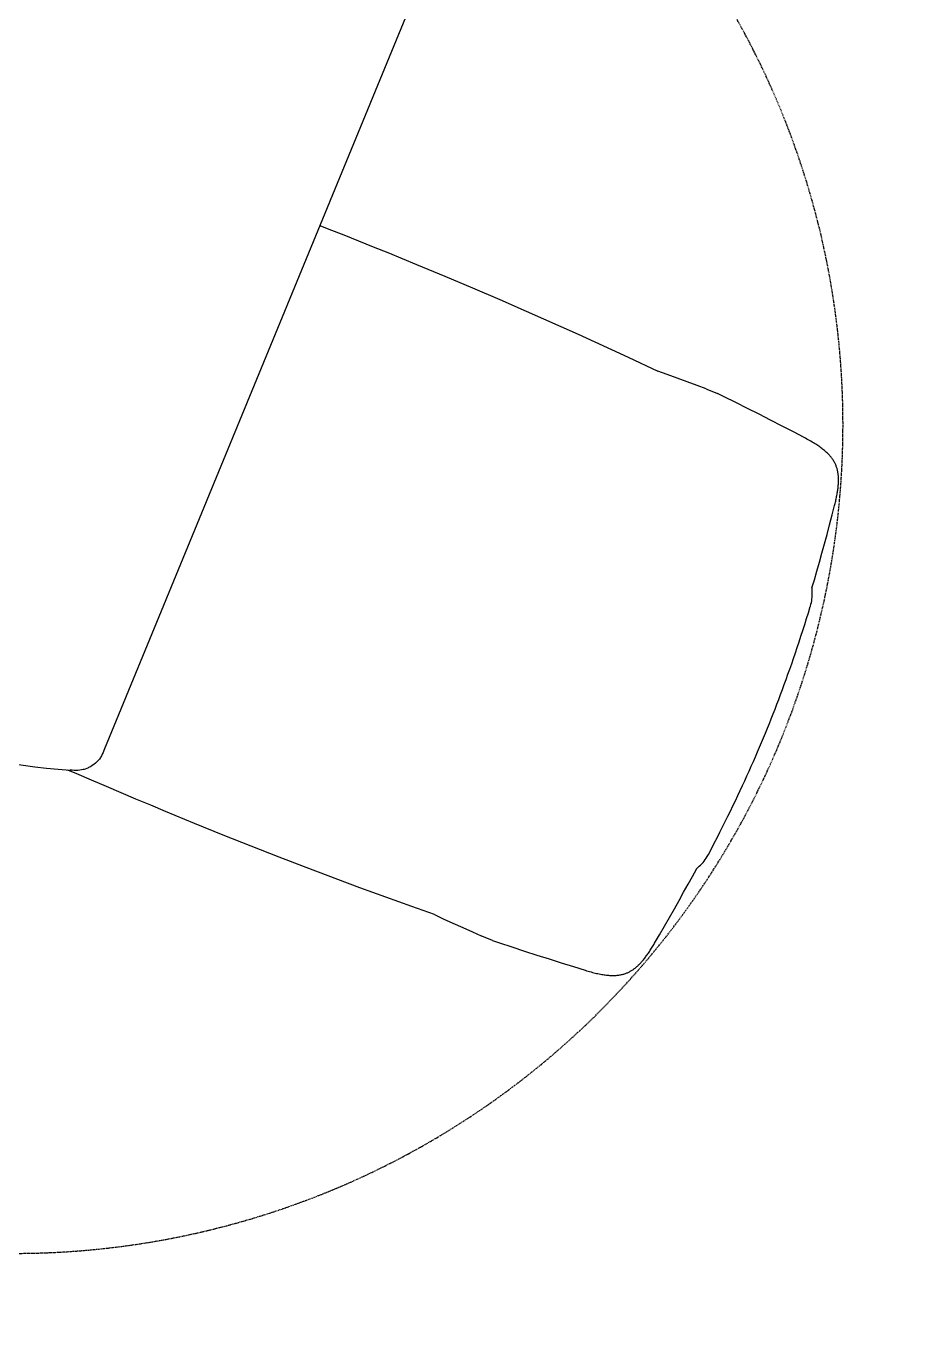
# Model space of a CAD drawing. Header units: millimetres. Extents: x -6176 to 11988, y -1403 to 10916.
# Drawn here: x -4354 to -3897, y 492 to 1170 of the extents above; entities that cross this region are included whole.
import ezdxf

# ---------------------------------------------------------------- set-up
doc = ezdxf.new("R2010")
doc.units = ezdxf.units.MM
doc.linetypes.add('DASHED', pattern=[0.75, 0.5, -0.25])

# ---------------------------------------------------------------- blocks, each defined once
blk = doc.blocks.new('0125')
at = {"color": 0, "linetype": 'DASHED'}
blk.add_ellipse((0, 0), major_axis=(-163.41, -397.41), ratio=1, start_param=3.686045, end_param=8.850473, dxfattribs=at)
at = {"color": 0}
for points in [[(-153.03, -85.81), (-153.03, -85.81), (58.62, 428.92), (58.62, 428.92)], [(258.24, 346.4), (258.24, 346.4), (46.75, -167.95), (46.75, -167.95)], [(411.77, -97.38), (411.77, -97.38), (412.74, -94.23), (412.74, -94.23)], [(-148.08, -106.34), (-98.71, -149.35), (-36.55, -174.91), (28.79, -179.06)]]:
    blk.add_open_spline(points, degree=3, dxfattribs=at)
for points, knots in [([(158.34, 103.45), (158.34, 103.45), (163.1, 101.59), (163.1, 101.59), (163.1, 101.59), (163.1, 101.59), (170.77, 98.55), (170.77, 98.55), (170.77, 98.55), (170.77, 98.55), (178.4, 95.51), (178.4, 95.51), (178.4, 95.51), (178.4, 95.51), (185.99, 92.46), (185.99, 92.46), (185.99, 92.46), (185.99, 92.46), (193.55, 89.4), (193.55, 89.4), (193.55, 89.4), (193.55, 89.4), (201.06, 86.34), (201.06, 86.34), (201.06, 86.34), (201.06, 86.34), (208.49, 83.29), (208.49, 83.29), (208.49, 83.29), (208.49, 83.29), (223.16, 77.19), (223.16, 77.19), (223.16, 77.19), (223.16, 77.19), (237.56, 71.12), (237.56, 71.12), (237.56, 71.12), (237.56, 71.12), (251.64, 65.08), (251.64, 65.08), (251.64, 65.08), (251.64, 65.08), (265.44, 59.08), (265.44, 59.08), (265.44, 59.08), (265.44, 59.08), (292.27, 47.12), (292.27, 47.12), (292.27, 47.12), (292.27, 47.12), (318.21, 35.2), (318.21, 35.2), (318.21, 35.2), (318.21, 35.2), (333.71, 27.87), (333.71, 27.87)], [0, 0, 0, 0, 0.071429, 0.071429, 0.071429, 0.071429, 0.142857, 0.142857, 0.142857, 0.142857, 0.214286, 0.214286, 0.214286, 0.214286, 0.285714, 0.285714, 0.285714, 0.285714, 0.357143, 0.357143, 0.357143, 0.357143, 0.428571, 0.428571, 0.428571, 0.428571, 0.5, 0.5, 0.5, 0.5, 0.571429, 0.571429, 0.571429, 0.571429, 0.642857, 0.642857, 0.642857, 0.642857, 0.714286, 0.714286, 0.714286, 0.714286, 0.785714, 0.785714, 0.785714, 0.785714, 0.857143, 0.857143, 0.857143, 0.857143, 0.928571, 0.928571, 0.928571, 0.928571, 1, 1, 1, 1]), ([(358.69, 18.68), (358.69, 18.68), (354.07, 20.44), (354.07, 20.44), (354.07, 20.44), (354.07, 20.44), (348.87, 22.39), (348.87, 22.39), (348.87, 22.39), (348.87, 22.39), (343.65, 24.31), (343.65, 24.31), (343.65, 24.31), (343.65, 24.31), (338.43, 26.21), (338.43, 26.21), (338.43, 26.21), (338.43, 26.21), (333.66, 27.92), (333.66, 27.92)], [0, 0, 0, 0, 0.2, 0.2, 0.2, 0.2, 0.4, 0.4, 0.4, 0.4, 0.6, 0.6, 0.6, 0.6, 0.8, 0.8, 0.8, 0.8, 1, 1, 1, 1]), ([(358.69, 18.68), (358.69, 18.68), (358.98, 18.57), (358.98, 18.57), (358.98, 18.57), (358.98, 18.57), (364.59, 16.3), (364.59, 16.3)], [0, 0, 0, 0, 0.5, 0.5, 0.5, 0.5, 1, 1, 1, 1]), ([(409.61, -6.58), (409.61, -6.58), (403.94, -3.62), (403.94, -3.62), (403.94, -3.62), (403.94, -3.62), (398.06, -0.58), (398.06, -0.58), (398.06, -0.58), (398.06, -0.58), (392.14, 2.47), (392.14, 2.47), (392.14, 2.47), (392.14, 2.47), (386.17, 5.51), (386.17, 5.51), (386.17, 5.51), (386.17, 5.51), (380.15, 8.55), (380.15, 8.55), (380.15, 8.55), (380.15, 8.55), (374.09, 11.58), (374.09, 11.58), (374.09, 11.58), (374.09, 11.58), (367.99, 14.62), (367.99, 14.62), (367.99, 14.62), (367.99, 14.62), (364.6, 16.29), (364.6, 16.29)], [0, 0, 0, 0, 0.125, 0.125, 0.125, 0.125, 0.25, 0.25, 0.25, 0.25, 0.375, 0.375, 0.375, 0.375, 0.5, 0.5, 0.5, 0.5, 0.625, 0.625, 0.625, 0.625, 0.75, 0.75, 0.75, 0.75, 0.875, 0.875, 0.875, 0.875, 1, 1, 1, 1]), ([(425.32, -41.79), (425.32, -41.79), (425.45, -41.28), (425.45, -41.28), (425.45, -41.28), (425.45, -41.28), (425.6, -40.67), (425.6, -40.67), (425.6, -40.67), (425.6, -40.67), (425.75, -40.07), (425.75, -40.07), (425.75, -40.07), (425.75, -40.07), (425.89, -39.47), (425.89, -39.47), (425.89, -39.47), (425.89, -39.47), (426.02, -38.87), (426.02, -38.87), (426.02, -38.87), (426.02, -38.87), (426.15, -38.29), (426.15, -38.29), (426.15, -38.29), (426.15, -38.29), (426.27, -37.7), (426.27, -37.7), (426.27, -37.7), (426.27, -37.7), (426.39, -37.13), (426.39, -37.13), (426.39, -37.13), (426.39, -37.13), (426.5, -36.56), (426.5, -36.56), (426.5, -36.56), (426.5, -36.56), (426.61, -35.99), (426.61, -35.99), (426.61, -35.99), (426.61, -35.99), (426.71, -35.44), (426.71, -35.44), (426.71, -35.44), (426.71, -35.44), (426.8, -34.88), (426.8, -34.88), (426.8, -34.88), (426.8, -34.88), (426.88, -34.34), (426.88, -34.34), (426.88, -34.34), (426.88, -34.34), (426.96, -33.8), (426.96, -33.8), (426.96, -33.8), (426.96, -33.8), (427.04, -33.27), (427.04, -33.27), (427.04, -33.27), (427.04, -33.27), (427.1, -32.75), (427.1, -32.75), (427.1, -32.75), (427.1, -32.75), (427.16, -32.24), (427.16, -32.24), (427.16, -32.24), (427.16, -32.24), (427.21, -31.73), (427.21, -31.73), (427.21, -31.73), (427.21, -31.73), (427.25, -31.23), (427.25, -31.23), (427.25, -31.23), (427.25, -31.23), (427.29, -30.74), (427.29, -30.74), (427.29, -30.74), (427.29, -30.74), (427.32, -30.26), (427.32, -30.26), (427.32, -30.26), (427.32, -30.26), (427.34, -29.79), (427.34, -29.79), (427.34, -29.79), (427.34, -29.79), (427.36, -29.32), (427.36, -29.32), (427.36, -29.32), (427.36, -29.32), (427.37, -28.87), (427.37, -28.87), (427.37, -28.87), (427.37, -28.87), (427.37, -28.43), (427.37, -28.43), (427.37, -28.43), (427.37, -28.43), (427.36, -28), (427.36, -28), (427.36, -28), (427.36, -28), (427.35, -27.57), (427.35, -27.57), (427.35, -27.57), (427.35, -27.57), (427.34, -27.16), (427.34, -27.16), (427.34, -27.16), (427.34, -27.16), (427.31, -26.76), (427.31, -26.76), (427.31, -26.76), (427.31, -26.76), (427.28, -26.36), (427.28, -26.36), (427.28, -26.36), (427.28, -26.36), (427.24, -25.98), (427.24, -25.98), (427.24, -25.98), (427.24, -25.98), (427.2, -25.59), (427.2, -25.59), (427.2, -25.59), (427.2, -25.59), (427.15, -25.22), (427.15, -25.22), (427.15, -25.22), (427.15, -25.22), (427.09, -24.84), (427.09, -24.84), (427.09, -24.84), (427.09, -24.84), (427.03, -24.47), (427.03, -24.47), (427.03, -24.47), (427.03, -24.47), (426.96, -24.1), (426.96, -24.1), (426.96, -24.1), (426.96, -24.1), (426.88, -23.73), (426.88, -23.73), (426.88, -23.73), (426.88, -23.73), (426.8, -23.37), (426.8, -23.37), (426.8, -23.37), (426.8, -23.37), (426.7, -23), (426.7, -23), (426.7, -23), (426.7, -23), (426.6, -22.62), (426.6, -22.62), (426.6, -22.62), (426.6, -22.62), (426.49, -22.25), (426.49, -22.25), (426.49, -22.25), (426.49, -22.25), (426.37, -21.88), (426.37, -21.88), (426.37, -21.88), (426.37, -21.88), (426.23, -21.5), (426.23, -21.5), (426.23, -21.5), (426.23, -21.5), (426.09, -21.13), (426.09, -21.13), (426.09, -21.13), (426.09, -21.13), (425.94, -20.75), (425.94, -20.75), (425.94, -20.75), (425.94, -20.75), (425.77, -20.38), (425.77, -20.38), (425.77, -20.38), (425.77, -20.38), (425.6, -20.01), (425.6, -20.01), (425.6, -20.01), (425.6, -20.01), (425.41, -19.64), (425.41, -19.64), (425.41, -19.64), (425.41, -19.64), (425.21, -19.27), (425.21, -19.27), (425.21, -19.27), (425.21, -19.27), (425.01, -18.9), (425.01, -18.9), (425.01, -18.9), (425.01, -18.9), (424.78, -18.53), (424.78, -18.53), (424.78, -18.53), (424.78, -18.53), (424.55, -18.17), (424.55, -18.17), (424.55, -18.17), (424.55, -18.17), (424.31, -17.8), (424.31, -17.8), (424.31, -17.8), (424.31, -17.8), (424.05, -17.44), (424.05, -17.44), (424.05, -17.44), (424.05, -17.44), (423.79, -17.08), (423.79, -17.08), (423.79, -17.08), (423.79, -17.08), (423.51, -16.72), (423.51, -16.72), (423.51, -16.72), (423.51, -16.72), (423.22, -16.37), (423.22, -16.37), (423.22, -16.37), (423.22, -16.37), (422.92, -16.02), (422.92, -16.02), (422.92, -16.02), (422.92, -16.02), (422.6, -15.66), (422.6, -15.66), (422.6, -15.66), (422.6, -15.66), (422.27, -15.31), (422.27, -15.31), (422.27, -15.31), (422.27, -15.31), (421.93, -14.96), (421.93, -14.96), (421.93, -14.96), (421.93, -14.96), (421.58, -14.61), (421.58, -14.61), (421.58, -14.61), (421.58, -14.61), (421.21, -14.26), (421.21, -14.26), (421.21, -14.26), (421.21, -14.26), (420.82, -13.91), (420.82, -13.91), (420.82, -13.91), (420.82, -13.91), (420.43, -13.56), (420.43, -13.56), (420.43, -13.56), (420.43, -13.56), (420.01, -13.21), (420.01, -13.21), (420.01, -13.21), (420.01, -13.21), (419.58, -12.86), (419.58, -12.86), (419.58, -12.86), (419.58, -12.86), (419.14, -12.5), (419.14, -12.5), (419.14, -12.5), (419.14, -12.5), (418.68, -12.15), (418.68, -12.15), (418.68, -12.15), (418.68, -12.15), (418.2, -11.79), (418.2, -11.79), (418.2, -11.79), (418.2, -11.79), (417.7, -11.43), (417.7, -11.43), (417.7, -11.43), (417.7, -11.43), (417.18, -11.07), (417.18, -11.07), (417.18, -11.07), (417.18, -11.07), (416.65, -10.71), (416.65, -10.71), (416.65, -10.71), (416.65, -10.71), (416.1, -10.34), (416.1, -10.34), (416.1, -10.34), (416.1, -10.34), (415.53, -9.97), (415.53, -9.97), (415.53, -9.97), (415.53, -9.97), (414.94, -9.6), (414.94, -9.6), (414.94, -9.6), (414.94, -9.6), (414.33, -9.23), (414.33, -9.23), (414.33, -9.23), (414.33, -9.23), (413.7, -8.85), (413.7, -8.85), (413.7, -8.85), (413.7, -8.85), (413.06, -8.47), (413.06, -8.47), (413.06, -8.47), (413.06, -8.47), (412.39, -8.09), (412.39, -8.09), (412.39, -8.09), (412.39, -8.09), (411.7, -7.71), (411.7, -7.71), (411.7, -7.71), (411.7, -7.71), (410.99, -7.32), (410.99, -7.32), (410.99, -7.32), (410.99, -7.32), (410.27, -6.93), (410.27, -6.93), (410.27, -6.93), (410.27, -6.93), (409.61, -6.58), (409.61, -6.58)], [0, 0, 0, 0, 0.011905, 0.011905, 0.011905, 0.011905, 0.02381, 0.02381, 0.02381, 0.02381, 0.035714, 0.035714, 0.035714, 0.035714, 0.047619, 0.047619, 0.047619, 0.047619, 0.059524, 0.059524, 0.059524, 0.059524, 0.071429, 0.071429, 0.071429, 0.071429, 0.083333, 0.083333, 0.083333, 0.083333, 0.095238, 0.095238, 0.095238, 0.095238, 0.107143, 0.107143, 0.107143, 0.107143, 0.119048, 0.119048, 0.119048, 0.119048, 0.130952, 0.130952, 0.130952, 0.130952, 0.142857, 0.142857, 0.142857, 0.142857, 0.154762, 0.154762, 0.154762, 0.154762, 0.166667, 0.166667, 0.166667, 0.166667, 0.178571, 0.178571, 0.178571, 0.178571, 0.190476, 0.190476, 0.190476, 0.190476, 0.202381, 0.202381, 0.202381, 0.202381, 0.214286, 0.214286, 0.214286, 0.214286, 0.22619, 0.22619, 0.22619, 0.22619, 0.238095, 0.238095, 0.238095, 0.238095, 0.25, 0.25, 0.25, 0.25, 0.261905, 0.261905, 0.261905, 0.261905, 0.27381, 0.27381, 0.27381, 0.27381, 0.285714, 0.285714, 0.285714, 0.285714, 0.297619, 0.297619, 0.297619, 0.297619, 0.309524, 0.309524, 0.309524, 0.309524, 0.321429, 0.321429, 0.321429, 0.321429, 0.333333, 0.333333, 0.333333, 0.333333, 0.345238, 0.345238, 0.345238, 0.345238, 0.357143, 0.357143, 0.357143, 0.357143, 0.369048, 0.369048, 0.369048, 0.369048, 0.380952, 0.380952, 0.380952, 0.380952, 0.392857, 0.392857, 0.392857, 0.392857, 0.404762, 0.404762, 0.404762, 0.404762, 0.416667, 0.416667, 0.416667, 0.416667, 0.428571, 0.428571, 0.428571, 0.428571, 0.440476, 0.440476, 0.440476, 0.440476, 0.452381, 0.452381, 0.452381, 0.452381, 0.464286, 0.464286, 0.464286, 0.464286, 0.47619, 0.47619, 0.47619, 0.47619, 0.488095, 0.488095, 0.488095, 0.488095, 0.5, 0.5, 0.5, 0.5, 0.511905, 0.511905, 0.511905, 0.511905, 0.52381, 0.52381, 0.52381, 0.52381, 0.535714, 0.535714, 0.535714, 0.535714, 0.547619, 0.547619, 0.547619, 0.547619, 0.559524, 0.559524, 0.559524, 0.559524, 0.571429, 0.571429, 0.571429, 0.571429, 0.583333, 0.583333, 0.583333, 0.583333, 0.595238, 0.595238, 0.595238, 0.595238, 0.607143, 0.607143, 0.607143, 0.607143, 0.619048, 0.619048, 0.619048, 0.619048, 0.630952, 0.630952, 0.630952, 0.630952, 0.642857, 0.642857, 0.642857, 0.642857, 0.654762, 0.654762, 0.654762, 0.654762, 0.666667, 0.666667, 0.666667, 0.666667, 0.678571, 0.678571, 0.678571, 0.678571, 0.690476, 0.690476, 0.690476, 0.690476, 0.702381, 0.702381, 0.702381, 0.702381, 0.714286, 0.714286, 0.714286, 0.714286, 0.72619, 0.72619, 0.72619, 0.72619, 0.738095, 0.738095, 0.738095, 0.738095, 0.75, 0.75, 0.75, 0.75, 0.761905, 0.761905, 0.761905, 0.761905, 0.77381, 0.77381, 0.77381, 0.77381, 0.785714, 0.785714, 0.785714, 0.785714, 0.797619, 0.797619, 0.797619, 0.797619, 0.809524, 0.809524, 0.809524, 0.809524, 0.821429, 0.821429, 0.821429, 0.821429, 0.833333, 0.833333, 0.833333, 0.833333, 0.845238, 0.845238, 0.845238, 0.845238, 0.857143, 0.857143, 0.857143, 0.857143, 0.869048, 0.869048, 0.869048, 0.869048, 0.880952, 0.880952, 0.880952, 0.880952, 0.892857, 0.892857, 0.892857, 0.892857, 0.904762, 0.904762, 0.904762, 0.904762, 0.916667, 0.916667, 0.916667, 0.916667, 0.928571, 0.928571, 0.928571, 0.928571, 0.940476, 0.940476, 0.940476, 0.940476, 0.952381, 0.952381, 0.952381, 0.952381, 0.964286, 0.964286, 0.964286, 0.964286, 0.97619, 0.97619, 0.97619, 0.97619, 0.988095, 0.988095, 0.988095, 0.988095, 1, 1, 1, 1]), ([(413.58, -84.48), (413.58, -84.48), (414.84, -80.27), (414.84, -80.27), (414.84, -80.27), (414.84, -80.27), (416.13, -75.8), (416.13, -75.8), (416.13, -75.8), (416.13, -75.8), (417.43, -71.23), (417.43, -71.23), (417.43, -71.23), (417.43, -71.23), (418.74, -66.54), (418.74, -66.54), (418.74, -66.54), (418.74, -66.54), (420.06, -61.74), (420.06, -61.74), (420.06, -61.74), (420.06, -61.74), (421.39, -56.82), (421.39, -56.82), (421.39, -56.82), (421.39, -56.82), (422.73, -51.79), (422.73, -51.79), (422.73, -51.79), (422.73, -51.79), (424.07, -46.64), (424.07, -46.64), (424.07, -46.64), (424.07, -46.64), (425.32, -41.79), (425.32, -41.79)], [0, 0, 0, 0, 0.111111, 0.111111, 0.111111, 0.111111, 0.222222, 0.222222, 0.222222, 0.222222, 0.333333, 0.333333, 0.333333, 0.333333, 0.444444, 0.444444, 0.444444, 0.444444, 0.555556, 0.555556, 0.555556, 0.555556, 0.666667, 0.666667, 0.666667, 0.666667, 0.777778, 0.777778, 0.777778, 0.777778, 0.888889, 0.888889, 0.888889, 0.888889, 1, 1, 1, 1]), ([(412.74, -94.24), (412.74, -94.24), (412.83, -93.94), (412.83, -93.94), (412.83, -93.94), (412.83, -93.94), (413.07, -93.02), (413.07, -93.02), (413.07, -93.02), (413.07, -93.02), (413.28, -92.12), (413.28, -92.12), (413.28, -92.12), (413.28, -92.12), (413.44, -91.22), (413.44, -91.22), (413.44, -91.22), (413.44, -91.22), (413.56, -90.31), (413.56, -90.31), (413.56, -90.31), (413.56, -90.31), (413.65, -89.41), (413.65, -89.41), (413.65, -89.41), (413.65, -89.41), (413.7, -88.5), (413.7, -88.5), (413.7, -88.5), (413.7, -88.5), (413.73, -87.59), (413.73, -87.59), (413.73, -87.59), (413.73, -87.59), (413.72, -86.67), (413.72, -86.67), (413.72, -86.67), (413.72, -86.67), (413.69, -85.73), (413.69, -85.73), (413.69, -85.73), (413.69, -85.73), (413.64, -84.78), (413.64, -84.78), (413.64, -84.78), (413.64, -84.78), (413.62, -84.43), (413.62, -84.43)], [0, 0, 0, 0, 0.083333, 0.083333, 0.083333, 0.083333, 0.166667, 0.166667, 0.166667, 0.166667, 0.25, 0.25, 0.25, 0.25, 0.333333, 0.333333, 0.333333, 0.333333, 0.416667, 0.416667, 0.416667, 0.416667, 0.5, 0.5, 0.5, 0.5, 0.583333, 0.583333, 0.583333, 0.583333, 0.666667, 0.666667, 0.666667, 0.666667, 0.75, 0.75, 0.75, 0.75, 0.833333, 0.833333, 0.833333, 0.833333, 0.916667, 0.916667, 0.916667, 0.916667, 1, 1, 1, 1]), ([(359.9, -222.76), (359.9, -222.76), (361.41, -219.85), (361.41, -219.85), (361.41, -219.85), (361.41, -219.85), (362.9, -216.97), (362.9, -216.97), (362.9, -216.97), (362.9, -216.97), (364.37, -214.11), (364.37, -214.11), (364.37, -214.11), (364.37, -214.11), (365.8, -211.28), (365.8, -211.28), (365.8, -211.28), (365.8, -211.28), (367.21, -208.48), (367.21, -208.48), (367.21, -208.48), (367.21, -208.48), (368.59, -205.71), (368.59, -205.71), (368.59, -205.71), (368.59, -205.71), (369.95, -202.97), (369.95, -202.97), (369.95, -202.97), (369.95, -202.97), (371.28, -200.26), (371.28, -200.26), (371.28, -200.26), (371.28, -200.26), (372.58, -197.57), (372.58, -197.57), (372.58, -197.57), (372.58, -197.57), (373.86, -194.92), (373.86, -194.92), (373.86, -194.92), (373.86, -194.92), (375.1, -192.29), (375.1, -192.29), (375.1, -192.29), (375.1, -192.29), (376.33, -189.68), (376.33, -189.68), (376.33, -189.68), (376.33, -189.68), (377.53, -187.11), (377.53, -187.11), (377.53, -187.11), (377.53, -187.11), (378.71, -184.56), (378.71, -184.56), (378.71, -184.56), (378.71, -184.56), (379.86, -182.03), (379.86, -182.03), (379.86, -182.03), (379.86, -182.03), (381, -179.51), (381, -179.51), (381, -179.51), (381, -179.51), (382.12, -177.02), (382.12, -177.02), (382.12, -177.02), (382.12, -177.02), (383.21, -174.54), (383.21, -174.54), (383.21, -174.54), (383.21, -174.54), (384.3, -172.07), (384.3, -172.07), (384.3, -172.07), (384.3, -172.07), (385.36, -169.61), (385.36, -169.61), (385.36, -169.61), (385.36, -169.61), (386.41, -167.16), (386.41, -167.16), (386.41, -167.16), (386.41, -167.16), (387.45, -164.7), (387.45, -164.7), (387.45, -164.7), (387.45, -164.7), (388.47, -162.26), (388.47, -162.26), (388.47, -162.26), (388.47, -162.26), (389.49, -159.8), (389.49, -159.8), (389.49, -159.8), (389.49, -159.8), (390.49, -157.35), (390.49, -157.35), (390.49, -157.35), (390.49, -157.35), (391.49, -154.89), (391.49, -154.89), (391.49, -154.89), (391.49, -154.89), (392.47, -152.41), (392.47, -152.41), (392.47, -152.41), (392.47, -152.41), (393.45, -149.93), (393.45, -149.93), (393.45, -149.93), (393.45, -149.93), (394.42, -147.43), (394.42, -147.43), (394.42, -147.43), (394.42, -147.43), (395.39, -144.92), (395.39, -144.92), (395.39, -144.92), (395.39, -144.92), (396.36, -142.38), (396.36, -142.38), (396.36, -142.38), (396.36, -142.38), (397.32, -139.83), (397.32, -139.83), (397.32, -139.83), (397.32, -139.83), (398.28, -137.24), (398.28, -137.24), (398.28, -137.24), (398.28, -137.24), (399.24, -134.63), (399.24, -134.63), (399.24, -134.63), (399.24, -134.63), (400.2, -131.99), (400.2, -131.99), (400.2, -131.99), (400.2, -131.99), (401.15, -129.31), (401.15, -129.31), (401.15, -129.31), (401.15, -129.31), (402.11, -126.6), (402.11, -126.6), (402.11, -126.6), (402.11, -126.6), (403.07, -123.85), (403.07, -123.85), (403.07, -123.85), (403.07, -123.85), (404.04, -121.07), (404.04, -121.07), (404.04, -121.07), (404.04, -121.07), (405, -118.25), (405, -118.25), (405, -118.25), (405, -118.25), (405.96, -115.38), (405.96, -115.38), (405.96, -115.38), (405.96, -115.38), (406.93, -112.48), (406.93, -112.48), (406.93, -112.48), (406.93, -112.48), (407.9, -109.54), (407.9, -109.54), (407.9, -109.54), (407.9, -109.54), (408.86, -106.56), (408.86, -106.56), (408.86, -106.56), (408.86, -106.56), (409.83, -103.54), (409.83, -103.54), (409.83, -103.54), (409.83, -103.54), (410.8, -100.48), (410.8, -100.48), (410.8, -100.48), (410.8, -100.48), (411.77, -97.38), (411.77, -97.38)], [0, 0, 0, 0, 0.021277, 0.021277, 0.021277, 0.021277, 0.042553, 0.042553, 0.042553, 0.042553, 0.06383, 0.06383, 0.06383, 0.06383, 0.085106, 0.085106, 0.085106, 0.085106, 0.106383, 0.106383, 0.106383, 0.106383, 0.12766, 0.12766, 0.12766, 0.12766, 0.148936, 0.148936, 0.148936, 0.148936, 0.170213, 0.170213, 0.170213, 0.170213, 0.191489, 0.191489, 0.191489, 0.191489, 0.212766, 0.212766, 0.212766, 0.212766, 0.234043, 0.234043, 0.234043, 0.234043, 0.255319, 0.255319, 0.255319, 0.255319, 0.276596, 0.276596, 0.276596, 0.276596, 0.297872, 0.297872, 0.297872, 0.297872, 0.319149, 0.319149, 0.319149, 0.319149, 0.340426, 0.340426, 0.340426, 0.340426, 0.361702, 0.361702, 0.361702, 0.361702, 0.382979, 0.382979, 0.382979, 0.382979, 0.404255, 0.404255, 0.404255, 0.404255, 0.425532, 0.425532, 0.425532, 0.425532, 0.446809, 0.446809, 0.446809, 0.446809, 0.468085, 0.468085, 0.468085, 0.468085, 0.489362, 0.489362, 0.489362, 0.489362, 0.510638, 0.510638, 0.510638, 0.510638, 0.531915, 0.531915, 0.531915, 0.531915, 0.553191, 0.553191, 0.553191, 0.553191, 0.574468, 0.574468, 0.574468, 0.574468, 0.595745, 0.595745, 0.595745, 0.595745, 0.617021, 0.617021, 0.617021, 0.617021, 0.638298, 0.638298, 0.638298, 0.638298, 0.659574, 0.659574, 0.659574, 0.659574, 0.680851, 0.680851, 0.680851, 0.680851, 0.702128, 0.702128, 0.702128, 0.702128, 0.723404, 0.723404, 0.723404, 0.723404, 0.744681, 0.744681, 0.744681, 0.744681, 0.765957, 0.765957, 0.765957, 0.765957, 0.787234, 0.787234, 0.787234, 0.787234, 0.808511, 0.808511, 0.808511, 0.808511, 0.829787, 0.829787, 0.829787, 0.829787, 0.851064, 0.851064, 0.851064, 0.851064, 0.87234, 0.87234, 0.87234, 0.87234, 0.893617, 0.893617, 0.893617, 0.893617, 0.914894, 0.914894, 0.914894, 0.914894, 0.93617, 0.93617, 0.93617, 0.93617, 0.957447, 0.957447, 0.957447, 0.957447, 0.978723, 0.978723, 0.978723, 0.978723, 1, 1, 1, 1]), ([(46.75, -167.95), (46.75, -167.95), (46.34, -168.92), (46.34, -168.92), (46.34, -168.92), (46.34, -168.92), (45.93, -169.88), (45.93, -169.88), (45.93, -169.88), (45.93, -169.88), (45.5, -170.8), (45.5, -170.8), (45.5, -170.8), (45.5, -170.8), (45.05, -171.69), (45.05, -171.69), (45.05, -171.69), (45.05, -171.69), (44.79, -172.13), (44.79, -172.13), (44.79, -172.13), (44.79, -172.13), (44.55, -172.53), (44.55, -172.53), (44.55, -172.53), (44.55, -172.53), (44.01, -173.33), (44.01, -173.33), (44.01, -173.33), (44.01, -173.33), (43.7, -173.73), (43.7, -173.73), (43.7, -173.73), (43.7, -173.73), (43.41, -174.08), (43.41, -174.08), (43.41, -174.08), (43.41, -174.08), (43.07, -174.46), (43.07, -174.46), (43.07, -174.46), (43.07, -174.46), (42.74, -174.8), (42.74, -174.8), (42.74, -174.8), (42.74, -174.8), (42.36, -175.15), (42.36, -175.15), (42.36, -175.15), (42.36, -175.15), (42, -175.47), (42, -175.47), (42, -175.47), (42, -175.47), (41.18, -176.12), (41.18, -176.12), (41.18, -176.12), (41.18, -176.12), (40.3, -176.73), (40.3, -176.73), (40.3, -176.73), (40.3, -176.73), (39.38, -177.28), (39.38, -177.28), (39.38, -177.28), (39.38, -177.28), (38.44, -177.77), (38.44, -177.77), (38.44, -177.77), (38.44, -177.77), (37.96, -177.99), (37.96, -177.99), (37.96, -177.99), (37.96, -177.99), (37.51, -178.18), (37.51, -178.18), (37.51, -178.18), (37.51, -178.18), (36.59, -178.51), (36.59, -178.51), (36.59, -178.51), (36.59, -178.51), (36.12, -178.65), (36.12, -178.65), (36.12, -178.65), (36.12, -178.65), (35.68, -178.77), (35.68, -178.77), (35.68, -178.77), (35.68, -178.77), (34.76, -178.96), (34.76, -178.96), (34.76, -178.96), (34.76, -178.96), (33.83, -179.09), (33.83, -179.09), (33.83, -179.09), (33.83, -179.09), (32.88, -179.16), (32.88, -179.16), (32.88, -179.16), (32.88, -179.16), (31.89, -179.19), (31.89, -179.19), (31.89, -179.19), (31.89, -179.19), (30.87, -179.17), (30.87, -179.17), (30.87, -179.17), (30.87, -179.17), (29.83, -179.13), (29.83, -179.13), (29.83, -179.13), (29.83, -179.13), (28.79, -179.06), (28.79, -179.06)], [0, 0, 0, 0, 0.034483, 0.034483, 0.034483, 0.034483, 0.068966, 0.068966, 0.068966, 0.068966, 0.103448, 0.103448, 0.103448, 0.103448, 0.137931, 0.137931, 0.137931, 0.137931, 0.172414, 0.172414, 0.172414, 0.172414, 0.206897, 0.206897, 0.206897, 0.206897, 0.241379, 0.241379, 0.241379, 0.241379, 0.275862, 0.275862, 0.275862, 0.275862, 0.310345, 0.310345, 0.310345, 0.310345, 0.344828, 0.344828, 0.344828, 0.344828, 0.37931, 0.37931, 0.37931, 0.37931, 0.413793, 0.413793, 0.413793, 0.413793, 0.448276, 0.448276, 0.448276, 0.448276, 0.482759, 0.482759, 0.482759, 0.482759, 0.517241, 0.517241, 0.517241, 0.517241, 0.551724, 0.551724, 0.551724, 0.551724, 0.586207, 0.586207, 0.586207, 0.586207, 0.62069, 0.62069, 0.62069, 0.62069, 0.655172, 0.655172, 0.655172, 0.655172, 0.689655, 0.689655, 0.689655, 0.689655, 0.724138, 0.724138, 0.724138, 0.724138, 0.758621, 0.758621, 0.758621, 0.758621, 0.793103, 0.793103, 0.793103, 0.793103, 0.827586, 0.827586, 0.827586, 0.827586, 0.862069, 0.862069, 0.862069, 0.862069, 0.896552, 0.896552, 0.896552, 0.896552, 0.931034, 0.931034, 0.931034, 0.931034, 0.965517, 0.965517, 0.965517, 0.965517, 1, 1, 1, 1]), ([(217.8, -253.99), (217.8, -253.99), (206.13, -249.86), (206.13, -249.86), (206.13, -249.86), (206.13, -249.86), (179.06, -240.06), (179.06, -240.06), (179.06, -240.06), (179.06, -240.06), (151.33, -229.64), (151.33, -229.64), (151.33, -229.64), (151.33, -229.64), (137.17, -224.18), (137.17, -224.18), (137.17, -224.18), (137.17, -224.18), (122.79, -218.54), (122.79, -218.54), (122.79, -218.54), (122.79, -218.54), (108.16, -212.71), (108.16, -212.71), (108.16, -212.71), (108.16, -212.71), (93.31, -206.69), (93.31, -206.69), (93.31, -206.69), (93.31, -206.69), (78.23, -200.48), (78.23, -200.48), (78.23, -200.48), (78.23, -200.48), (70.62, -197.31), (70.62, -197.31), (70.62, -197.31), (70.62, -197.31), (63, -194.11), (63, -194.11), (63, -194.11), (63, -194.11), (55.35, -190.88), (55.35, -190.88), (55.35, -190.88), (55.35, -190.88), (47.66, -187.61), (47.66, -187.61), (47.66, -187.61), (47.66, -187.61), (39.97, -184.31), (39.97, -184.31), (39.97, -184.31), (39.97, -184.31), (32.28, -180.99), (32.28, -180.99), (32.28, -180.99), (32.28, -180.99), (27.67, -178.99), (27.67, -178.99)], [0, 0, 0, 0, 0.066667, 0.066667, 0.066667, 0.066667, 0.133333, 0.133333, 0.133333, 0.133333, 0.2, 0.2, 0.2, 0.2, 0.266667, 0.266667, 0.266667, 0.266667, 0.333333, 0.333333, 0.333333, 0.333333, 0.4, 0.4, 0.4, 0.4, 0.466667, 0.466667, 0.466667, 0.466667, 0.533333, 0.533333, 0.533333, 0.533333, 0.6, 0.6, 0.6, 0.6, 0.666667, 0.666667, 0.666667, 0.666667, 0.733333, 0.733333, 0.733333, 0.733333, 0.8, 0.8, 0.8, 0.8, 0.866667, 0.866667, 0.866667, 0.866667, 0.933333, 0.933333, 0.933333, 0.933333, 1, 1, 1, 1]), ([(353.61, -230.35), (353.61, -230.35), (353.74, -230.25), (353.74, -230.25), (353.74, -230.25), (353.74, -230.25), (354.47, -229.59), (354.47, -229.59), (354.47, -229.59), (354.47, -229.59), (355.16, -228.94), (355.16, -228.94), (355.16, -228.94), (355.16, -228.94), (355.83, -228.27), (355.83, -228.27), (355.83, -228.27), (355.83, -228.27), (356.47, -227.59), (356.47, -227.59), (356.47, -227.59), (356.47, -227.59), (357.09, -226.9), (357.09, -226.9), (357.09, -226.9), (357.09, -226.9), (357.67, -226.19), (357.67, -226.19), (357.67, -226.19), (357.67, -226.19), (358.23, -225.45), (358.23, -225.45), (358.23, -225.45), (358.23, -225.45), (358.76, -224.68), (358.76, -224.68), (358.76, -224.68), (358.76, -224.68), (359.26, -223.89), (359.26, -223.89), (359.26, -223.89), (359.26, -223.89), (359.89, -222.76), (359.89, -222.76)], [0, 0, 0, 0, 0.090909, 0.090909, 0.090909, 0.090909, 0.181818, 0.181818, 0.181818, 0.181818, 0.272727, 0.272727, 0.272727, 0.272727, 0.363636, 0.363636, 0.363636, 0.363636, 0.454545, 0.454545, 0.454545, 0.454545, 0.545455, 0.545455, 0.545455, 0.545455, 0.636364, 0.636364, 0.636364, 0.636364, 0.727273, 0.727273, 0.727273, 0.727273, 0.818182, 0.818182, 0.818182, 0.818182, 0.909091, 0.909091, 0.909091, 0.909091, 1, 1, 1, 1]), ([(331.94, -268.89), (331.94, -268.89), (334.46, -264.57), (334.46, -264.57), (334.46, -264.57), (334.46, -264.57), (337.13, -259.97), (337.13, -259.97), (337.13, -259.97), (337.13, -259.97), (339.72, -255.45), (339.72, -255.45), (339.72, -255.45), (339.72, -255.45), (342.23, -251.02), (342.23, -251.02), (342.23, -251.02), (342.23, -251.02), (344.67, -246.68), (344.67, -246.68), (344.67, -246.68), (344.67, -246.68), (347.04, -242.43), (347.04, -242.43), (347.04, -242.43), (347.04, -242.43), (349.33, -238.26), (349.33, -238.26), (349.33, -238.26), (349.33, -238.26), (351.56, -234.17), (351.56, -234.17), (351.56, -234.17), (351.56, -234.17), (353.62, -230.35), (353.62, -230.35)], [0, 0, 0, 0, 0.111111, 0.111111, 0.111111, 0.111111, 0.222222, 0.222222, 0.222222, 0.222222, 0.333333, 0.333333, 0.333333, 0.333333, 0.444444, 0.444444, 0.444444, 0.444444, 0.555556, 0.555556, 0.555556, 0.555556, 0.666667, 0.666667, 0.666667, 0.666667, 0.777778, 0.777778, 0.777778, 0.777778, 0.888889, 0.888889, 0.888889, 0.888889, 1, 1, 1, 1]), ([(217.76, -253.96), (217.76, -253.96), (222.35, -256.1), (222.35, -256.1), (222.35, -256.1), (222.35, -256.1), (227.4, -258.43), (227.4, -258.43), (227.4, -258.43), (227.4, -258.43), (232.46, -260.73), (232.46, -260.73), (232.46, -260.73), (232.46, -260.73), (237.53, -263), (237.53, -263), (237.53, -263), (237.53, -263), (242.04, -265.01), (242.04, -265.01)], [0, 0, 0, 0, 0.2, 0.2, 0.2, 0.2, 0.4, 0.4, 0.4, 0.4, 0.6, 0.6, 0.6, 0.6, 0.8, 0.8, 0.8, 0.8, 1, 1, 1, 1]), ([(247.88, -267.44), (247.88, -267.44), (242.33, -265.13), (242.33, -265.13), (242.33, -265.13), (242.33, -265.13), (242.04, -265.01), (242.04, -265.01)], [0, 0, 0, 0, 0.5, 0.5, 0.5, 0.5, 1, 1, 1, 1]), ([(247.93, -267.46), (247.93, -267.46), (251.51, -268.65), (251.51, -268.65), (251.51, -268.65), (251.51, -268.65), (257.99, -270.79), (257.99, -270.79), (257.99, -270.79), (257.99, -270.79), (264.43, -272.9), (264.43, -272.9), (264.43, -272.9), (264.43, -272.9), (270.85, -274.97), (270.85, -274.97), (270.85, -274.97), (270.85, -274.97), (277.23, -277.01), (277.23, -277.01), (277.23, -277.01), (277.23, -277.01), (283.58, -279.01), (283.58, -279.01), (283.58, -279.01), (283.58, -279.01), (289.9, -280.98), (289.9, -280.98), (289.9, -280.98), (289.9, -280.98), (296.01, -282.87), (296.01, -282.87)], [0, 0, 0, 0, 0.125, 0.125, 0.125, 0.125, 0.25, 0.25, 0.25, 0.25, 0.375, 0.375, 0.375, 0.375, 0.5, 0.5, 0.5, 0.5, 0.625, 0.625, 0.625, 0.625, 0.75, 0.75, 0.75, 0.75, 0.875, 0.875, 0.875, 0.875, 1, 1, 1, 1]), ([(296.01, -282.87), (296.01, -282.87), (296.72, -283.08), (296.72, -283.08), (296.72, -283.08), (296.72, -283.08), (297.51, -283.31), (297.51, -283.31), (297.51, -283.31), (297.51, -283.31), (298.29, -283.54), (298.29, -283.54), (298.29, -283.54), (298.29, -283.54), (299.05, -283.75), (299.05, -283.75), (299.05, -283.75), (299.05, -283.75), (299.79, -283.94), (299.79, -283.94), (299.79, -283.94), (299.79, -283.94), (300.52, -284.13), (300.52, -284.13), (300.52, -284.13), (300.52, -284.13), (301.23, -284.3), (301.23, -284.3), (301.23, -284.3), (301.23, -284.3), (301.92, -284.47), (301.92, -284.47), (301.92, -284.47), (301.92, -284.47), (302.6, -284.62), (302.6, -284.62), (302.6, -284.62), (302.6, -284.62), (303.27, -284.76), (303.27, -284.76), (303.27, -284.76), (303.27, -284.76), (303.92, -284.89), (303.92, -284.89), (303.92, -284.89), (303.92, -284.89), (304.55, -285), (304.55, -285), (304.55, -285), (304.55, -285), (305.17, -285.11), (305.17, -285.11), (305.17, -285.11), (305.17, -285.11), (305.78, -285.2), (305.78, -285.2), (305.78, -285.2), (305.78, -285.2), (306.37, -285.29), (306.37, -285.29), (306.37, -285.29), (306.37, -285.29), (306.95, -285.36), (306.95, -285.36), (306.95, -285.36), (306.95, -285.36), (307.51, -285.42), (307.51, -285.42), (307.51, -285.42), (307.51, -285.42), (308.07, -285.47), (308.07, -285.47), (308.07, -285.47), (308.07, -285.47), (308.61, -285.51), (308.61, -285.51), (308.61, -285.51), (308.61, -285.51), (309.14, -285.55), (309.14, -285.55), (309.14, -285.55), (309.14, -285.55), (309.66, -285.57), (309.66, -285.57), (309.66, -285.57), (309.66, -285.57), (310.17, -285.58), (310.17, -285.58), (310.17, -285.58), (310.17, -285.58), (310.66, -285.58), (310.66, -285.58), (310.66, -285.58), (310.66, -285.58), (311.15, -285.57), (311.15, -285.57), (311.15, -285.57), (311.15, -285.57), (311.63, -285.55), (311.63, -285.55), (311.63, -285.55), (311.63, -285.55), (312.11, -285.52), (312.11, -285.52), (312.11, -285.52), (312.11, -285.52), (312.57, -285.48), (312.57, -285.48), (312.57, -285.48), (312.57, -285.48), (313.03, -285.43), (313.03, -285.43), (313.03, -285.43), (313.03, -285.43), (313.48, -285.38), (313.48, -285.38), (313.48, -285.38), (313.48, -285.38), (313.92, -285.31), (313.92, -285.31), (313.92, -285.31), (313.92, -285.31), (314.35, -285.23), (314.35, -285.23), (314.35, -285.23), (314.35, -285.23), (314.78, -285.14), (314.78, -285.14), (314.78, -285.14), (314.78, -285.14), (315.2, -285.05), (315.2, -285.05), (315.2, -285.05), (315.2, -285.05), (315.62, -284.94), (315.62, -284.94), (315.62, -284.94), (315.62, -284.94), (316.02, -284.83), (316.02, -284.83), (316.02, -284.83), (316.02, -284.83), (316.42, -284.7), (316.42, -284.7), (316.42, -284.7), (316.42, -284.7), (316.82, -284.57), (316.82, -284.57), (316.82, -284.57), (316.82, -284.57), (317.2, -284.43), (317.2, -284.43), (317.2, -284.43), (317.2, -284.43), (317.59, -284.28), (317.59, -284.28), (317.59, -284.28), (317.59, -284.28), (317.96, -284.12), (317.96, -284.12), (317.96, -284.12), (317.96, -284.12), (318.32, -283.95), (318.32, -283.95), (318.32, -283.95), (318.32, -283.95), (318.68, -283.78), (318.68, -283.78), (318.68, -283.78), (318.68, -283.78), (319.03, -283.6), (319.03, -283.6), (319.03, -283.6), (319.03, -283.6), (319.37, -283.41), (319.37, -283.41), (319.37, -283.41), (319.37, -283.41), (319.71, -283.22), (319.71, -283.22), (319.71, -283.22), (319.71, -283.22), (320.03, -283.03), (320.03, -283.03), (320.03, -283.03), (320.03, -283.03), (320.35, -282.82), (320.35, -282.82), (320.35, -282.82), (320.35, -282.82), (320.67, -282.62), (320.67, -282.62), (320.67, -282.62), (320.67, -282.62), (320.98, -282.4), (320.98, -282.4), (320.98, -282.4), (320.98, -282.4), (321.28, -282.18), (321.28, -282.18), (321.28, -282.18), (321.28, -282.18), (321.59, -281.96), (321.59, -281.96), (321.59, -281.96), (321.59, -281.96), (321.89, -281.72), (321.89, -281.72), (321.89, -281.72), (321.89, -281.72), (322.19, -281.48), (322.19, -281.48), (322.19, -281.48), (322.19, -281.48), (322.48, -281.23), (322.48, -281.23), (322.48, -281.23), (322.48, -281.23), (322.78, -280.97), (322.78, -280.97), (322.78, -280.97), (322.78, -280.97), (323.08, -280.7), (323.08, -280.7), (323.08, -280.7), (323.08, -280.7), (323.39, -280.42), (323.39, -280.42), (323.39, -280.42), (323.39, -280.42), (323.69, -280.13), (323.69, -280.13), (323.69, -280.13), (323.69, -280.13), (324, -279.83), (324, -279.83), (324, -279.83), (324, -279.83), (324.31, -279.51), (324.31, -279.51), (324.31, -279.51), (324.31, -279.51), (324.62, -279.19), (324.62, -279.19), (324.62, -279.19), (324.62, -279.19), (324.94, -278.85), (324.94, -278.85), (324.94, -278.85), (324.94, -278.85), (325.25, -278.49), (325.25, -278.49), (325.25, -278.49), (325.25, -278.49), (325.57, -278.13), (325.57, -278.13), (325.57, -278.13), (325.57, -278.13), (325.89, -277.76), (325.89, -277.76), (325.89, -277.76), (325.89, -277.76), (326.21, -277.37), (326.21, -277.37), (326.21, -277.37), (326.21, -277.37), (326.53, -276.98), (326.53, -276.98), (326.53, -276.98), (326.53, -276.98), (326.85, -276.57), (326.85, -276.57), (326.85, -276.57), (326.85, -276.57), (327.17, -276.15), (327.17, -276.15), (327.17, -276.15), (327.17, -276.15), (327.49, -275.73), (327.49, -275.73), (327.49, -275.73), (327.49, -275.73), (327.81, -275.29), (327.81, -275.29), (327.81, -275.29), (327.81, -275.29), (328.13, -274.84), (328.13, -274.84), (328.13, -274.84), (328.13, -274.84), (328.45, -274.39), (328.45, -274.39), (328.45, -274.39), (328.45, -274.39), (328.78, -273.92), (328.78, -273.92), (328.78, -273.92), (328.78, -273.92), (329.1, -273.45), (329.1, -273.45), (329.1, -273.45), (329.1, -273.45), (329.42, -272.96), (329.42, -272.96), (329.42, -272.96), (329.42, -272.96), (329.74, -272.47), (329.74, -272.47), (329.74, -272.47), (329.74, -272.47), (330.06, -271.97), (330.06, -271.97), (330.06, -271.97), (330.06, -271.97), (330.38, -271.46), (330.38, -271.46), (330.38, -271.46), (330.38, -271.46), (330.71, -270.95), (330.71, -270.95), (330.71, -270.95), (330.71, -270.95), (331.03, -270.42), (331.03, -270.42), (331.03, -270.42), (331.03, -270.42), (331.35, -269.89), (331.35, -269.89), (331.35, -269.89), (331.35, -269.89), (331.67, -269.35), (331.67, -269.35), (331.67, -269.35), (331.67, -269.35), (331.94, -268.89), (331.94, -268.89)], [0, 0, 0, 0, 0.011905, 0.011905, 0.011905, 0.011905, 0.02381, 0.02381, 0.02381, 0.02381, 0.035714, 0.035714, 0.035714, 0.035714, 0.047619, 0.047619, 0.047619, 0.047619, 0.059524, 0.059524, 0.059524, 0.059524, 0.071429, 0.071429, 0.071429, 0.071429, 0.083333, 0.083333, 0.083333, 0.083333, 0.095238, 0.095238, 0.095238, 0.095238, 0.107143, 0.107143, 0.107143, 0.107143, 0.119048, 0.119048, 0.119048, 0.119048, 0.130952, 0.130952, 0.130952, 0.130952, 0.142857, 0.142857, 0.142857, 0.142857, 0.154762, 0.154762, 0.154762, 0.154762, 0.166667, 0.166667, 0.166667, 0.166667, 0.178571, 0.178571, 0.178571, 0.178571, 0.190476, 0.190476, 0.190476, 0.190476, 0.202381, 0.202381, 0.202381, 0.202381, 0.214286, 0.214286, 0.214286, 0.214286, 0.22619, 0.22619, 0.22619, 0.22619, 0.238095, 0.238095, 0.238095, 0.238095, 0.25, 0.25, 0.25, 0.25, 0.261905, 0.261905, 0.261905, 0.261905, 0.27381, 0.27381, 0.27381, 0.27381, 0.285714, 0.285714, 0.285714, 0.285714, 0.297619, 0.297619, 0.297619, 0.297619, 0.309524, 0.309524, 0.309524, 0.309524, 0.321429, 0.321429, 0.321429, 0.321429, 0.333333, 0.333333, 0.333333, 0.333333, 0.345238, 0.345238, 0.345238, 0.345238, 0.357143, 0.357143, 0.357143, 0.357143, 0.369048, 0.369048, 0.369048, 0.369048, 0.380952, 0.380952, 0.380952, 0.380952, 0.392857, 0.392857, 0.392857, 0.392857, 0.404762, 0.404762, 0.404762, 0.404762, 0.416667, 0.416667, 0.416667, 0.416667, 0.428571, 0.428571, 0.428571, 0.428571, 0.440476, 0.440476, 0.440476, 0.440476, 0.452381, 0.452381, 0.452381, 0.452381, 0.464286, 0.464286, 0.464286, 0.464286, 0.47619, 0.47619, 0.47619, 0.47619, 0.488095, 0.488095, 0.488095, 0.488095, 0.5, 0.5, 0.5, 0.5, 0.511905, 0.511905, 0.511905, 0.511905, 0.52381, 0.52381, 0.52381, 0.52381, 0.535714, 0.535714, 0.535714, 0.535714, 0.547619, 0.547619, 0.547619, 0.547619, 0.559524, 0.559524, 0.559524, 0.559524, 0.571429, 0.571429, 0.571429, 0.571429, 0.583333, 0.583333, 0.583333, 0.583333, 0.595238, 0.595238, 0.595238, 0.595238, 0.607143, 0.607143, 0.607143, 0.607143, 0.619048, 0.619048, 0.619048, 0.619048, 0.630952, 0.630952, 0.630952, 0.630952, 0.642857, 0.642857, 0.642857, 0.642857, 0.654762, 0.654762, 0.654762, 0.654762, 0.666667, 0.666667, 0.666667, 0.666667, 0.678571, 0.678571, 0.678571, 0.678571, 0.690476, 0.690476, 0.690476, 0.690476, 0.702381, 0.702381, 0.702381, 0.702381, 0.714286, 0.714286, 0.714286, 0.714286, 0.72619, 0.72619, 0.72619, 0.72619, 0.738095, 0.738095, 0.738095, 0.738095, 0.75, 0.75, 0.75, 0.75, 0.761905, 0.761905, 0.761905, 0.761905, 0.77381, 0.77381, 0.77381, 0.77381, 0.785714, 0.785714, 0.785714, 0.785714, 0.797619, 0.797619, 0.797619, 0.797619, 0.809524, 0.809524, 0.809524, 0.809524, 0.821429, 0.821429, 0.821429, 0.821429, 0.833333, 0.833333, 0.833333, 0.833333, 0.845238, 0.845238, 0.845238, 0.845238, 0.857143, 0.857143, 0.857143, 0.857143, 0.869048, 0.869048, 0.869048, 0.869048, 0.880952, 0.880952, 0.880952, 0.880952, 0.892857, 0.892857, 0.892857, 0.892857, 0.904762, 0.904762, 0.904762, 0.904762, 0.916667, 0.916667, 0.916667, 0.916667, 0.928571, 0.928571, 0.928571, 0.928571, 0.940476, 0.940476, 0.940476, 0.940476, 0.952381, 0.952381, 0.952381, 0.952381, 0.964286, 0.964286, 0.964286, 0.964286, 0.97619, 0.97619, 0.97619, 0.97619, 0.988095, 0.988095, 0.988095, 0.988095, 1, 1, 1, 1])]:
    blk.add_open_spline(points, degree=3, knots=knots, dxfattribs=at)

msp = doc.modelspace()

# ---------------------------------------------------------------- block references
at = {"color": 0}
msp.add_blockref('0125', (-4359.77, 962.87), dxfattribs=at)

doc.saveas('drawing.dxf')
